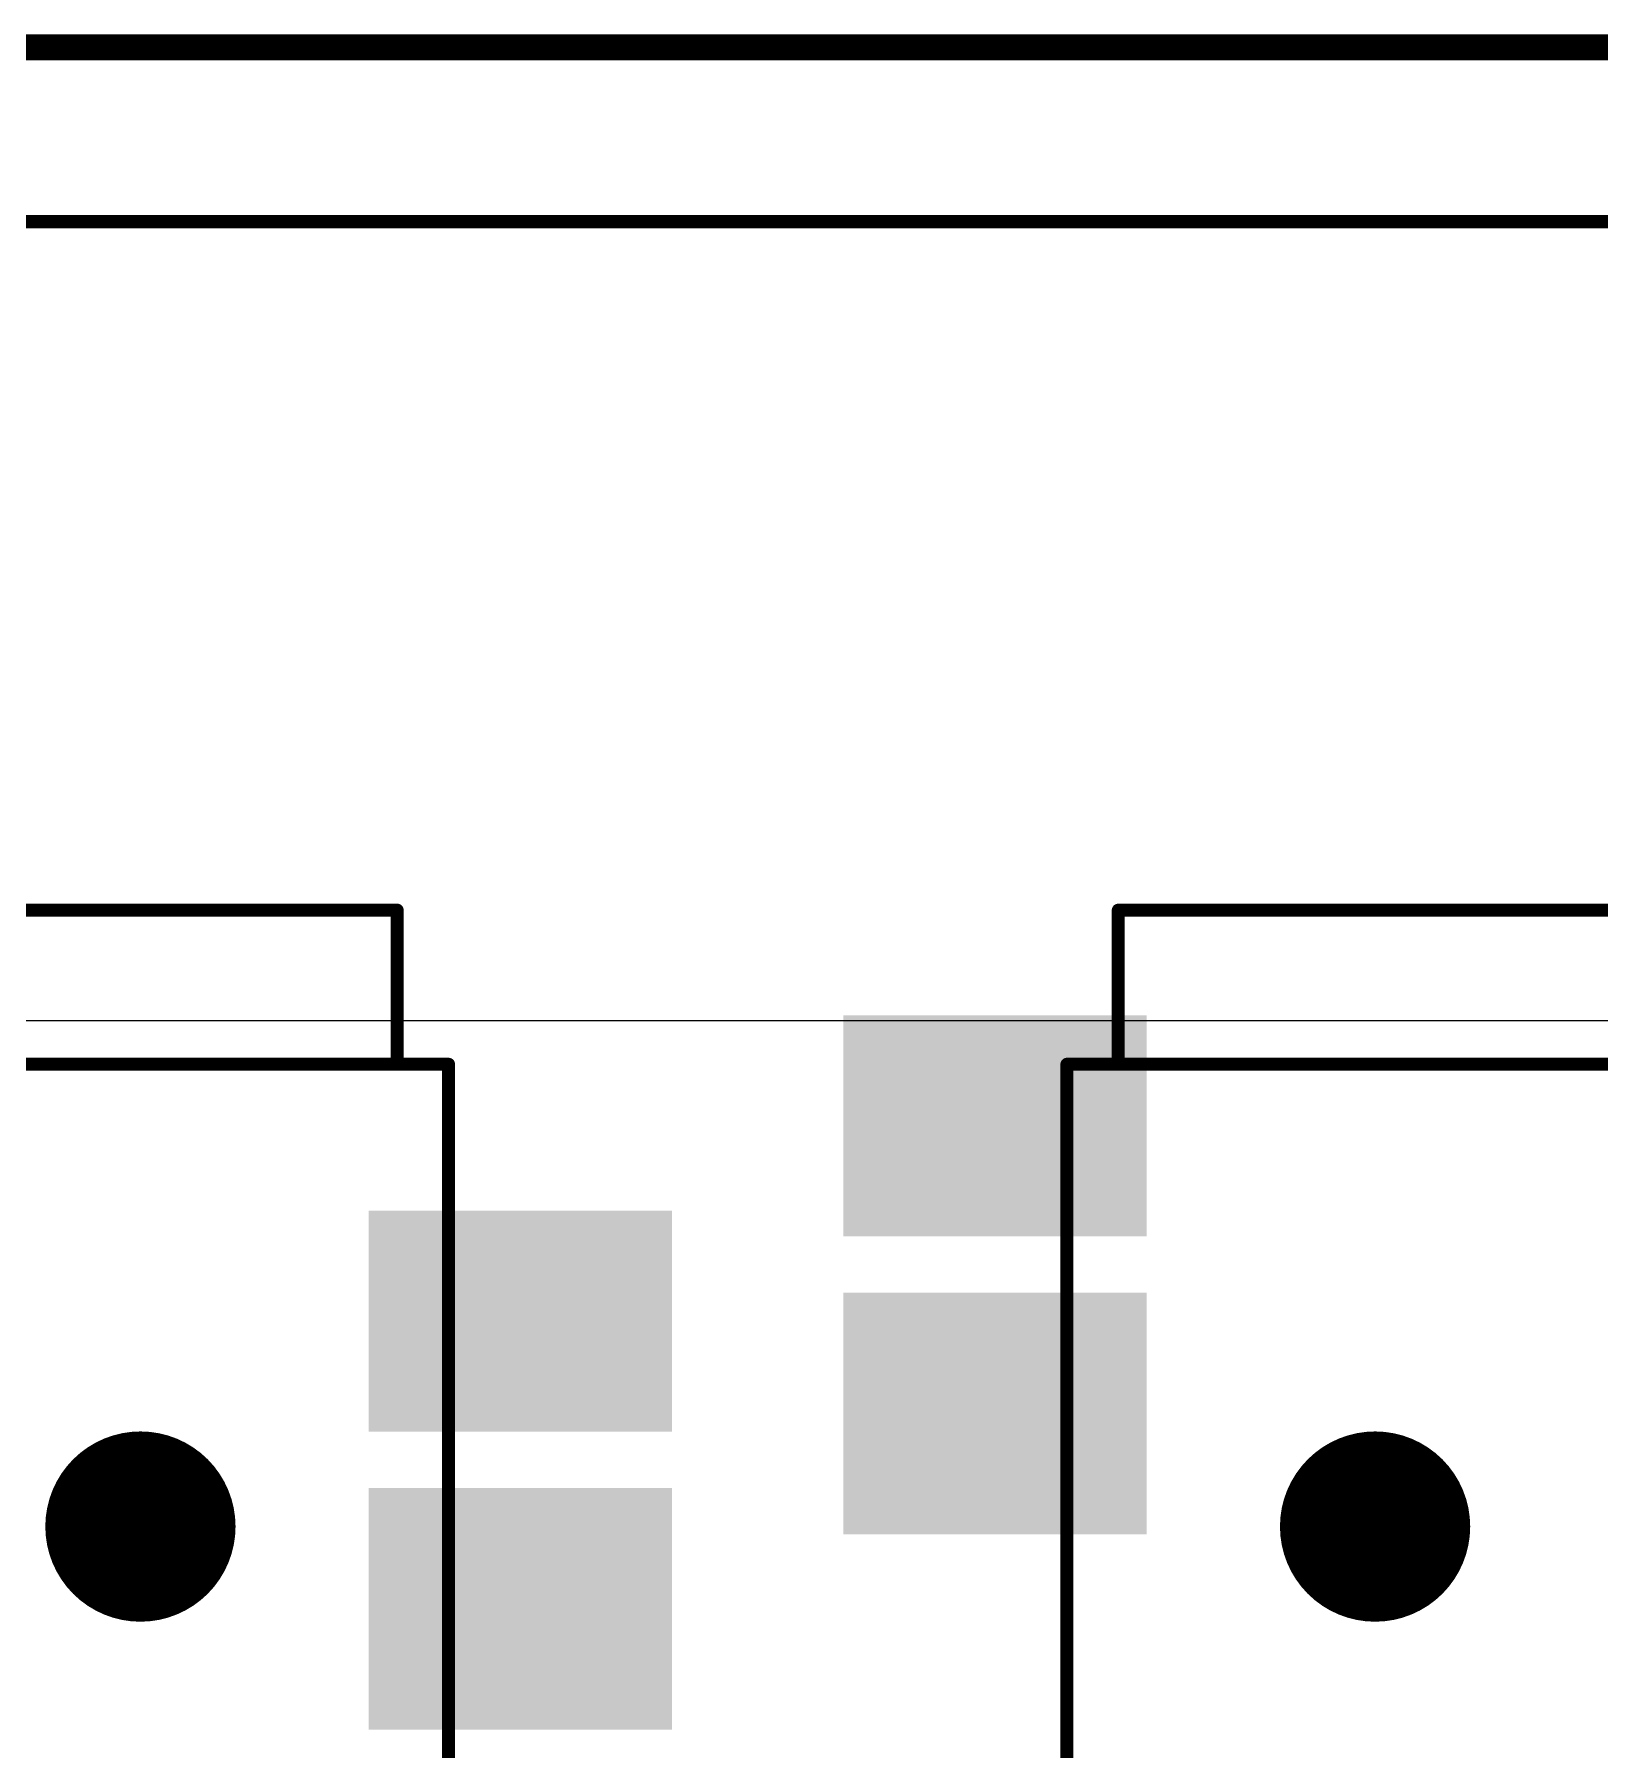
# Model space of a CAD drawing. Extents: x -76 to 580, y -41 to 95.
# Drawn here: x 479.09 to 494.33, y 27.27 to 43.97 of the extents above; entities that cross this region are included whole.
import ezdxf

# ---------------------------------------------------------------- set-up
doc = ezdxf.new("R2010")
doc.units = 0
for name, color, linetype in [('1', 22, 'CONTINUOUS'), ('20', 7, 'CONTINUOUS'), ('23', 7, 'CONTINUOUS'), ('29', 253, 'CONTINUOUS'), ('30', 253, 'CONTINUOUS'), ('31', 253, 'CONTINUOUS'), ('47', 253, 'CONTINUOUS'), ('51', 53, 'CONTINUOUS')]:
    doc.layers.add(name, color=color, linetype=linetype)

# ---------------------------------------------------------------- blocks, each defined once
blk = doc.blocks.new('RECT')
blk.add_solid([(-0.5, -0.5), (0.5, -0.5), (-0.5, 0.5), (0.5, 0.5)])

msp = doc.modelspace()

# ---------------------------------------------------------------- linework, layer by layer
at = {"layer": '1', "const_width": 0.254}
msp.add_lwpolyline([(554.3717, 43.8406), (-56.5685, 43.8406)], dxfattribs=at)
at = {"layer": '20'}
msp.add_line((508.6926, 34.3654), (-51.9016, 34.3654), dxfattribs=at)
for centre in [(480.1255, 29.4411), (492.1463, 29.4411)]:
    msp.add_circle(centre, 0.85, dxfattribs=at)
at = {"layer": '23'}
for p in [(480.1255, 33.9411), (492.1463, 33.9411)]:
    msp.add_point(p, dxfattribs=at)
at = {"layer": '29', "const_width": 0.9262}
for points in [[(480.1255, 28.978, 1), (480.1255, 29.9042, 1), (480.1255, 28.978)], [(492.1463, 28.978, 1), (492.1463, 29.9042, 1), (492.1463, 28.978)]]:
    msp.add_lwpolyline(points, format="xyb", dxfattribs=at)
at = {"layer": '30', "const_width": 0.9262}
for points in [[(480.1255, 28.978, 1), (480.1255, 29.9042, 1), (480.1255, 28.978)], [(492.1463, 28.978, 1), (492.1463, 29.9042, 1), (492.1463, 28.978)]]:
    msp.add_lwpolyline(points, format="xyb", dxfattribs=at)
at = {"layer": '47', "const_width": 0.13}
msp.add_lwpolyline([(-51.8366, 42.1436), (508.6276, 42.1436)], dxfattribs=at)
at = {"layer": '51', "const_width": 0.127}
for points in [[(482.6255, 35.4411), (477.6255, 35.4411)], [(482.6255, 35.4411), (482.6255, 33.9411)], [(494.6463, 35.4411), (489.6463, 35.4411)], [(489.6463, 35.4411), (489.6463, 33.9411)], [(482.6255, 33.9411), (477.6255, 33.9411)], [(483.1255, 33.9411), (482.6255, 33.9411)], [(483.1255, 33.9411), (483.1255, 18.4411)], [(489.6463, 33.9411), (489.1463, 33.9411)], [(489.1463, 18.4411), (489.1463, 33.9411)], [(494.6463, 33.9411), (489.6463, 33.9411)]]:
    msp.add_lwpolyline(points, dxfattribs=at)
at = {"layer": '51', "const_width": 0.0635}
for points in [[(482.6573, 35.4411, 1), (482.5938, 35.4411)], [(482.6255, 35.4094, 1), (482.6255, 35.4729)], [(489.6463, 35.4729, 1), (489.6463, 35.4094)], [(489.6781, 35.4411, 1), (489.6146, 35.4411)], [(482.6255, 33.9729, 1), (482.6255, 33.9094)], [(482.5938, 33.9411, 1), (482.6573, 33.9411)], [(482.6255, 33.9094, 1), (482.6255, 33.9729)], [(483.1573, 33.9411, 1), (483.0938, 33.9411)], [(483.1255, 33.9094, 1), (483.1255, 33.9729)], [(489.1463, 33.9729, 1), (489.1463, 33.9094)], [(489.1781, 33.9411, 1), (489.1146, 33.9411)], [(489.6463, 33.9729, 1), (489.6463, 33.9094)], [(489.6146, 33.9411, 1), (489.6781, 33.9411)], [(489.6463, 33.9094, 1), (489.6463, 33.9729)]]:
    msp.add_lwpolyline(points, format="xyb", dxfattribs=at)

# ---------------------------------------------------------------- block references
at = {"layer": '1', "xscale": 2.8, "yscale": 2}
for p in [(488.4463, 33.3411), (483.8255, 31.4411)]:
    msp.add_blockref('RECT', p, dxfattribs=at)
at = {"layer": '1', "xscale": 2.2, "yscale": 2.8, "rotation": 90}
for p in [(488.4463, 30.5411), (483.8255, 28.6411)]:
    msp.add_blockref('RECT', p, dxfattribs=at)
at = {"layer": '29', "xscale": 2.9524, "yscale": 2.1524}
for p in [(488.4463, 33.3411), (483.8255, 31.4411)]:
    msp.add_blockref('RECT', p, dxfattribs=at)
at = {"layer": '29', "xscale": 2.3524, "yscale": 2.9524, "rotation": 90}
for p in [(488.4463, 30.5411), (483.8255, 28.6411)]:
    msp.add_blockref('RECT', p, dxfattribs=at)
at = {"layer": '31', "xscale": 2.8, "yscale": 2}
for p in [(488.4463, 33.3411), (483.8255, 31.4411)]:
    msp.add_blockref('RECT', p, dxfattribs=at)
at = {"layer": '31', "xscale": 2.2, "yscale": 2.8, "rotation": 90}
for p in [(488.4463, 30.5411), (483.8255, 28.6411)]:
    msp.add_blockref('RECT', p, dxfattribs=at)
at = {"layer": '51', "xscale": 0.8, "yscale": 1.5, "rotation": 270}
for p in [(488.3963, 33.3411), (483.8755, 31.4411)]:
    msp.add_blockref('RECT', p, dxfattribs=at)
at = {"layer": '51', "yscale": 1.5, "rotation": 270}
for p in [(488.3963, 30.5411), (483.8755, 28.6411)]:
    msp.add_blockref('RECT', p, dxfattribs=at)

doc.saveas('drawing.dxf')
